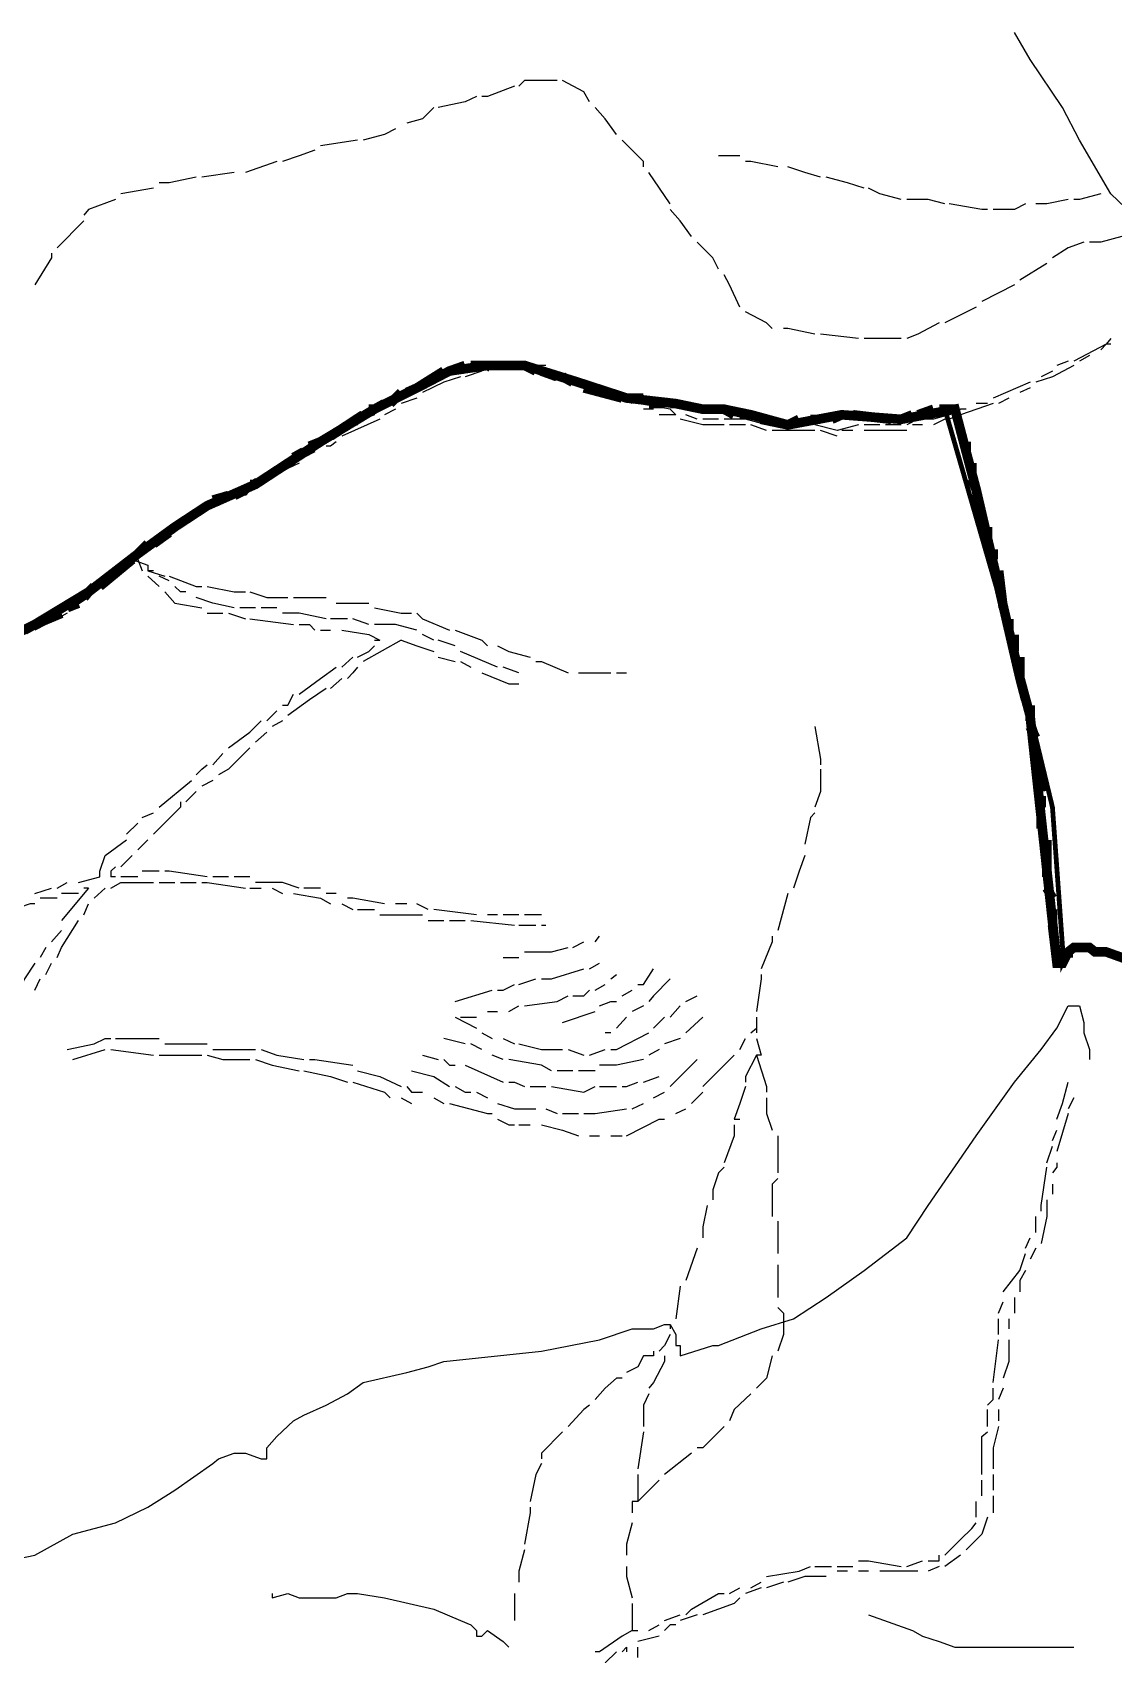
# Model space of a CAD drawing. Header units: millimetres. Extents: x -3588 to 75209, y -3737 to 38254.
# Drawn here: x 18813.9 to 19086.1, y 34554.5 to 34962.8 of the extents above; entities that cross this region are included whole.
import ezdxf

# ---------------------------------------------------------------- set-up
doc = ezdxf.new("R2010")
doc.units = ezdxf.units.MM
doc.layers.add('P', color=253, linetype='Continuous')

msp = doc.modelspace()

# ---------------------------------------------------------------- linework, layer by layer
at = {"layer": 'P'}
for points in [[(19093.609, 34912.847), (19091.065, 34916.8), (19085.416, 34922.161), (19077.51, 34935.716), (19073.285, 34943.91), (19065.091, 34956.041), (19061.138, 34962.811)], [(18935.237, 34949.272), (18928.467, 34946.727), (18927.059, 34946.727)], [(18945.975, 34950.68), (18937.781, 34950.68), (18936.373, 34949.272)], [(18954.153, 34945.319), (18952.745, 34947.863), (18947.384, 34950.68)], [(18925.651, 34946.727), (18922.818, 34945.319), (18916.048, 34943.91)], [(18914.912, 34943.91), (18912.095, 34941.078), (18908.142, 34939.957)], [(18960.939, 34937.125), (18958.106, 34941.078), (18955.561, 34943.91)], [(18905.326, 34938.549), (18902.493, 34937.125), (18897.132, 34935.716)], [(18885.001, 34933.172), (18881.048, 34931.764), (18876.807, 34930.355)], [(18895.724, 34935.716), (18886.409, 34934.308)], [(18967.708, 34928.947), (18967.708, 34930.355), (18962.347, 34935.716)], [(18991.986, 34931.764), (18986.625, 34931.764)], [(18875.399, 34930.355), (18867.493, 34927.539)], [(19001.588, 34928.947), (18994.803, 34930.355), (18993.394, 34930.355)], [(19012.311, 34926.402), (19008.358, 34927.539), (19004.117, 34928.947)], [(18844.352, 34923.586), (18836.158, 34922.161)], [(18855.074, 34926.402), (18848.305, 34924.994), (18845.76, 34924.994)], [(18864.676, 34927.539), (18856.482, 34926.402)], [(18974.478, 34919.633), (18969.117, 34927.539)], [(19023.321, 34923.586), (19019.08, 34924.994), (19013.719, 34926.402)], [(19032.635, 34920.753), (19027.274, 34922.161), (19024.441, 34923.586)], [(18834.749, 34920.753), (18827.98, 34918.224), (18826.844, 34916.8)], [(19043.646, 34919.633), (19039.405, 34920.753), (19034.044, 34920.753)], [(19054.368, 34918.224), (19052.96, 34918.224), (19044.766, 34919.633)], [(19063.971, 34919.633), (19061.138, 34918.224), (19055.777, 34918.224)], [(19074.693, 34920.753), (19069.332, 34919.633), (19066.515, 34919.633)], [(19082.887, 34922.161), (19077.51, 34920.753), (19076.101, 34920.753)], [(18826.844, 34915.392), (18820.074, 34908.622)], [(18979.839, 34911.439), (18977.022, 34915.392), (18974.478, 34918.224)], [(19089.657, 34911.439), (19088.248, 34911.439), (19082.887, 34910.031), (19080.054, 34910.031)], [(18818.666, 34907.214), (18818.666, 34906.078), (18814.425, 34899.308)], [(18986.625, 34903.261), (18985.216, 34906.078), (18981.263, 34910.031)], [(19078.646, 34910.031), (19074.693, 34908.622), (19070.74, 34906.078)], [(19069.332, 34904.669), (19062.562, 34900.428)], [(18991.986, 34893.659), (18989.441, 34899.308), (18988.033, 34901.837)], [(19061.138, 34899.308), (19052.96, 34895.067)], [(19000.164, 34888.297), (18998.755, 34889.706), (18993.394, 34892.522)], [(19051.552, 34893.659), (19043.646, 34889.706)], [(19010.902, 34886.889), (19004.117, 34888.297), (19002.996, 34888.297)], [(19021.913, 34885.753), (19012.311, 34886.889)], [(19042.238, 34889.706), (19036.86, 34886.889), (19034.044, 34885.753)], [(19032.635, 34885.753), (19023.321, 34885.753)], [(19085.416, 34885.753), (19084.295, 34884.345), (19076.101, 34880.104)], [(19085.416, 34884.345), (19084.295, 34884.345), (19082.887, 34882.936)], [(18932.42, 34878.983), (18929.603, 34878.983), (18925.651, 34878.983), (18921.698, 34877.575)], [(18931.012, 34878.983), (18929.603, 34878.983), (18928.467, 34877.575)], [(18937.781, 34878.983), (18933.828, 34878.983)], [(18943.143, 34876.151), (18939.19, 34877.575), (18933.828, 34878.983)], [(18943.143, 34878.983), (18939.19, 34878.983)], [(19076.101, 34878.983), (19070.74, 34876.151), (19066.515, 34874.742)], [(19074.693, 34880.104), (19071.876, 34878.983)], [(19080.054, 34881.512), (19077.51, 34880.104)], [(18921.698, 34876.151), (18917.457, 34874.742), (18912.095, 34872.198)], [(18914.912, 34874.742), (18912.095, 34873.334)], [(18920.289, 34877.575), (18917.457, 34876.151)], [(18927.059, 34877.575), (18922.818, 34876.151)], [(18954.153, 34874.742), (18949.928, 34876.151), (18944.567, 34877.575)], [(18948.792, 34874.742), (18945.975, 34876.151)], [(18954.153, 34873.334), (18949.928, 34874.742)], [(19065.091, 34874.742), (19055.777, 34870.789)], [(19070.74, 34877.575), (19067.924, 34876.151)], [(18910.687, 34872.198), (18901.373, 34867.973)], [(18910.687, 34870.789), (18906.734, 34869.381)], [(18964.892, 34869.381), (18955.561, 34873.334)], [(18959.514, 34872.198), (18956.698, 34873.334)], [(18964.892, 34870.789), (18960.939, 34872.198)], [(19059.73, 34870.789), (19057.185, 34869.381)], [(19065.091, 34873.334), (19062.562, 34872.198)], [(18899.965, 34866.564), (18897.132, 34865.428)], [(18905.326, 34867.973), (18902.493, 34866.564)], [(18975.886, 34866.564), (18974.478, 34867.973), (18966.3, 34869.381)], [(18970.253, 34867.973), (18967.708, 34867.973)], [(18975.886, 34866.564), (18974.478, 34866.564), (18971.661, 34866.564)], [(18981.263, 34865.428), (18978.431, 34866.564)], [(19044.766, 34866.564), (19040.813, 34865.428), (19036.86, 34865.428), (19034.044, 34864.02)], [(19055.777, 34869.381), (19047.599, 34866.564), (19044.766, 34865.428)], [(19049.007, 34867.973), (19047.599, 34867.973), (19046.19, 34866.564)], [(19054.368, 34869.381), (19051.552, 34869.381)], [(18901.373, 34865.428), (18891.771, 34861.187)], [(18895.724, 34864.02), (18891.771, 34862.612)], [(18988.033, 34864.02), (18982.672, 34864.02), (18977.022, 34865.428)], [(18986.625, 34865.428), (18983.792, 34865.428), (18982.672, 34865.428)], [(18998.755, 34864.02), (18993.394, 34865.428), (18988.033, 34865.428)], [(18993.394, 34864.02), (18989.441, 34864.02)], [(18998.755, 34862.612), (18994.803, 34864.02)], [(19004.117, 34864.02), (19000.164, 34864.02)], [(19010.902, 34862.612), (19005.541, 34862.612), (19000.164, 34862.612)], [(19009.766, 34864.02), (19005.541, 34864.02)], [(19021.913, 34864.02), (19016.536, 34862.612), (19010.902, 34864.02)], [(19016.536, 34861.187), (19012.311, 34862.612)], [(19020.489, 34862.612), (19017.672, 34862.612)], [(19027.274, 34864.02), (19023.321, 34864.02)], [(19034.044, 34862.612), (19031.227, 34862.612), (19023.321, 34862.612)], [(19032.635, 34864.02), (19031.227, 34864.02), (19028.682, 34864.02)], [(19037.997, 34864.02), (19036.86, 34864.02), (19035.452, 34864.02)], [(19043.646, 34865.428), (19040.813, 34864.02)], [(18890.362, 34861.187), (18887.818, 34859.779), (18881.048, 34855.826)], [(18890.362, 34859.779), (18888.954, 34858.659), (18887.818, 34858.659)], [(18881.048, 34854.418), (18878.216, 34853.009), (18871.446, 34849.056)], [(18879.64, 34855.826), (18878.216, 34854.418), (18876.807, 34854.418)], [(18885.001, 34857.25), (18882.168, 34855.826)], [(18870.038, 34850.465), (18861.844, 34845.103)], [(18875.399, 34853.009), (18872.854, 34851.873)], [(18866.085, 34846.24), (18861.844, 34845.103)], [(18870.038, 34849.056), (18867.493, 34846.24)], [(18860.723, 34843.695), (18856.482, 34842.287), (18851.121, 34838.334)], [(18855.074, 34842.287), (18852.53, 34839.454)], [(18859.315, 34845.103), (18856.482, 34842.287)], [(18851.121, 34839.454), (18849.713, 34838.334), (18841.519, 34832.685)], [(18845.76, 34834.093), (18842.943, 34832.685)], [(18849.713, 34836.926), (18847.168, 34835.501)], [(18840.399, 34832.685), (18837.566, 34830.14)], [(18841.519, 34831.548), (18838.99, 34830.14)], [(18838.99, 34830.14), (18838.99, 34828.732)], [(18838.99, 34830.14), (18842.943, 34828.732), (18842.943, 34827.323)], [(18840.399, 34830.14), (18841.519, 34827.323)], [(18832.205, 34825.915), (18826.844, 34821.962), (18824.027, 34819.129)], [(18836.158, 34828.732), (18833.613, 34827.323)], [(18834.749, 34825.915), (18833.613, 34825.915)], [(18837.566, 34828.732), (18834.749, 34825.915)], [(18844.352, 34827.323), (18842.943, 34827.323)], [(18842.943, 34827.323), (18847.168, 34825.915)], [(18842.943, 34825.915), (18845.76, 34823.37)], [(18848.305, 34824.779), (18845.76, 34825.915)], [(18848.305, 34825.915), (18855.074, 34823.37), (18856.482, 34823.37)], [(18832.205, 34824.779), (18827.98, 34820.538), (18824.027, 34818.009)], [(18847.168, 34821.962), (18849.713, 34819.129), (18856.482, 34818.009)], [(18852.53, 34821.962), (18851.121, 34821.962), (18849.713, 34823.37)], [(18857.891, 34823.37), (18864.676, 34821.962), (18867.493, 34821.962)], [(18868.629, 34821.962), (18872.854, 34820.538), (18878.216, 34820.538)], [(18822.619, 34818.009), (18820.074, 34816.601)], [(18864.676, 34818.009), (18859.315, 34819.129), (18855.074, 34820.538)], [(18870.038, 34818.009), (18868.629, 34818.009), (18866.085, 34818.009)], [(18875.399, 34818.009), (18871.446, 34818.009)], [(18879.64, 34820.538), (18882.168, 34820.538), (18887.818, 34820.538)], [(18890.362, 34819.129), (18891.771, 34819.129), (18898.54, 34819.129)], [(18899.965, 34818.009), (18906.734, 34816.601), (18909.279, 34816.601)], [(18817.241, 34815.177), (18814.425, 34813.768)], [(18817.241, 34813.768), (18814.425, 34812.36)], [(18822.619, 34816.601), (18820.074, 34815.177)], [(18857.891, 34816.601), (18861.844, 34816.601)], [(18863.268, 34816.601), (18867.493, 34815.177)], [(18868.629, 34815.177), (18879.64, 34813.768)], [(18887.818, 34815.177), (18881.048, 34816.601), (18876.807, 34816.601)], [(18881.048, 34813.768), (18883.593, 34813.768), (18885.001, 34812.36)], [(18893.179, 34815.177), (18888.954, 34815.177)], [(18898.54, 34813.768), (18894.587, 34815.177)], [(18910.687, 34812.36), (18905.326, 34813.768), (18899.965, 34813.768)], [(18910.687, 34816.601), (18912.095, 34815.177), (18918.865, 34812.36)], [(18886.409, 34812.36), (18888.954, 34812.36)], [(18891.771, 34812.36), (18898.54, 34811.224), (18901.373, 34809.815)], [(18906.734, 34809.815), (18897.132, 34804.454)], [(18899.965, 34809.815), (18901.373, 34809.815)], [(18906.734, 34809.815), (18910.687, 34808.407), (18914.912, 34806.999)], [(18914.912, 34809.815), (18912.095, 34811.224)], [(18920.289, 34808.407), (18916.048, 34809.815)], [(18920.289, 34812.36), (18927.059, 34809.815), (18928.467, 34808.407)], [(18891.771, 34803.046), (18894.587, 34805.59)], [(18895.724, 34805.59), (18898.54, 34806.999), (18899.965, 34808.407)], [(18916.048, 34805.59), (18920.289, 34804.454)], [(18931.012, 34803.046), (18921.698, 34806.999)], [(18931.012, 34808.407), (18933.828, 34806.999), (18939.19, 34805.59)], [(18881.048, 34796.276), (18886.409, 34800.213), (18890.362, 34803.046)], [(18895.724, 34803.046), (18894.587, 34801.637), (18893.179, 34800.213)], [(18921.698, 34804.454), (18924.242, 34803.046)], [(18927.059, 34801.637), (18933.828, 34798.805), (18936.373, 34798.805)], [(18936.373, 34801.637), (18932.42, 34803.046)], [(18940.614, 34804.454), (18942.022, 34804.454), (18948.792, 34801.637)], [(18951.336, 34801.637), (18954.153, 34801.637), (18959.514, 34801.637)], [(18960.939, 34801.637), (18963.467, 34801.637)], [(18887.818, 34797.684), (18883.593, 34794.852), (18878.216, 34790.899)], [(18891.771, 34800.213), (18888.954, 34797.684)], [(18876.807, 34793.443), (18878.216, 34793.443), (18879.64, 34796.276)], [(18863.268, 34782.721), (18868.629, 34786.674), (18871.446, 34789.491)], [(18872.854, 34789.491), (18875.399, 34792.035)], [(18876.807, 34789.491), (18874.263, 34788.082)], [(18872.854, 34786.674), (18870.038, 34784.129)], [(19010.902, 34788.082), (19012.311, 34779.888), (19012.311, 34778.48)], [(18859.315, 34778.48), (18861.844, 34781.313)], [(18868.629, 34782.721), (18863.268, 34777.36), (18860.723, 34775.951)], [(18855.074, 34775.951), (18856.482, 34777.36), (18857.891, 34778.48)], [(19012.311, 34777.36), (19012.311, 34771.71), (19010.902, 34767.758)], [(18845.76, 34767.758), (18853.938, 34774.527)], [(18859.315, 34774.527), (18856.482, 34773.119)], [(18851.121, 34769.166), (18851.121, 34767.758), (18844.352, 34760.988)], [(18855.074, 34771.71), (18852.53, 34769.166)], [(18841.519, 34765.213), (18844.352, 34766.349)], [(19010.902, 34766.349), (19009.766, 34765.213), (19008.358, 34758.443)], [(18837.566, 34760.988), (18840.399, 34763.805)], [(18830.797, 34751.674), (18832.205, 34755.627), (18837.566, 34759.564)], [(18842.943, 34759.564), (18840.399, 34757.035)], [(18834.749, 34752.794), (18833.613, 34751.674)], [(18838.99, 34755.627), (18836.158, 34752.794)], [(19008.358, 34755.627), (19006.949, 34751.674)], [(18820.074, 34747.433), (18822.619, 34748.841)], [(18825.435, 34748.841), (18830.797, 34750.249), (18830.797, 34751.674)], [(18833.613, 34751.674), (18833.613, 34750.249)], [(18834.749, 34750.249), (18833.613, 34750.249)], [(18833.613, 34747.433), (18836.158, 34748.841), (18844.352, 34748.841)], [(18840.399, 34750.249), (18837.566, 34750.249), (18836.158, 34750.249)], [(18845.76, 34751.674), (18841.519, 34751.674)], [(18845.76, 34748.841), (18849.713, 34748.841)], [(18848.305, 34751.674), (18847.168, 34751.674)], [(18857.891, 34750.249), (18848.305, 34751.674)], [(18851.121, 34748.841), (18855.074, 34748.841)], [(18856.482, 34748.841), (18857.891, 34748.841), (18867.493, 34747.433)], [(18863.268, 34750.249), (18859.315, 34750.249)], [(18868.629, 34750.249), (18864.676, 34750.249)], [(18881.048, 34747.433), (18876.807, 34748.841), (18870.038, 34748.841)], [(19006.949, 34751.674), (19005.541, 34747.433)], [(18814.425, 34746.024), (18818.666, 34747.433)], [(18820.074, 34744.888), (18815.833, 34744.888)], [(18827.98, 34747.433), (18821.194, 34739.239)], [(18825.435, 34746.024), (18821.194, 34746.024)], [(18827.98, 34747.433), (18826.844, 34747.433)], [(18829.388, 34744.888), (18832.205, 34747.433)], [(18868.629, 34747.433), (18871.446, 34747.433)], [(18874.263, 34747.433), (18876.807, 34746.024)], [(18879.64, 34746.024), (18886.409, 34744.888), (18888.954, 34743.48)], [(18886.409, 34747.433), (18882.168, 34747.433)], [(18890.362, 34746.024), (18887.818, 34746.024)], [(18902.493, 34743.48), (18894.587, 34744.888), (18893.179, 34744.888)], [(19004.117, 34746.024), (19001.588, 34736.71)], [(18814.425, 34743.48), (18813.288, 34743.48), (18805.111, 34740.663)], [(18826.844, 34740.663), (18827.98, 34743.48)], [(18891.771, 34743.48), (18894.587, 34742.072)], [(18895.724, 34742.072), (18899.965, 34742.072)], [(18901.373, 34740.663), (18903.917, 34740.663), (18912.095, 34740.663)], [(18908.142, 34743.48), (18905.326, 34743.48)], [(18913.504, 34742.072), (18910.687, 34743.48)], [(18925.651, 34740.663), (18914.912, 34742.072)], [(18931.012, 34740.663), (18928.467, 34740.663)], [(18936.373, 34740.663), (18932.42, 34740.663)], [(18942.022, 34740.663), (18937.781, 34740.663)], [(18821.194, 34736.71), (18818.666, 34733.878)], [(18820.074, 34729.925), (18821.194, 34732.469), (18825.435, 34739.239)], [(18913.504, 34739.239), (18916.048, 34739.239), (18917.457, 34739.239)], [(18918.865, 34739.239), (18922.818, 34739.239)], [(18924.242, 34739.239), (18935.237, 34738.119)], [(18936.373, 34738.119), (18937.781, 34738.119), (18940.614, 34738.119)], [(18942.022, 34738.119), (18943.143, 34738.119)], [(18817.241, 34732.469), (18815.833, 34729.925)], [(18937.781, 34731.349), (18944.567, 34731.349), (18948.792, 34732.469)], [(18949.928, 34732.469), (18952.745, 34733.878)], [(18955.561, 34733.878), (18956.698, 34735.302)], [(19000.164, 34735.302), (19000.164, 34733.878), (18997.347, 34727.108)], [(18814.425, 34728.516), (18811.88, 34724.564), (18809.063, 34718.914)], [(18817.241, 34725.7), (18818.666, 34728.516)], [(18932.42, 34729.925), (18936.373, 34729.925)], [(18954.153, 34727.108), (18956.698, 34728.516)], [(18814.425, 34721.747), (18815.833, 34724.564)], [(18936.373, 34723.155), (18940.614, 34724.564)], [(18942.022, 34724.564), (18944.567, 34724.564), (18952.745, 34727.108)], [(18959.514, 34724.564), (18960.939, 34725.7)], [(18966.3, 34723.155), (18967.708, 34723.155), (18970.253, 34727.108)], [(18974.478, 34724.564), (18970.253, 34720.339), (18969.117, 34718.914)], [(18997.347, 34725.7), (18997.347, 34724.564), (18996.211, 34716.386)], [(18920.289, 34718.914), (18929.603, 34721.747)], [(18931.012, 34721.747), (18932.42, 34721.747), (18935.237, 34723.155)], [(18937.781, 34717.794), (18945.975, 34718.914), (18948.792, 34720.339)], [(18949.928, 34720.339), (18952.745, 34720.339), (18954.153, 34721.747)], [(18955.561, 34721.747), (18958.106, 34723.155)], [(18962.347, 34720.339), (18964.892, 34721.747)], [(18978.431, 34718.914), (18981.263, 34720.339)], [(18917.457, 34628.301), (18942.022, 34630.846), (18956.698, 34633.678), (18964.892, 34636.495), (18970.253, 34636.495), (18973.07, 34637.615), (18974.478, 34637.615), (18975.886, 34635.087), (18975.886, 34633.678), (18975.886, 34632.254), (18977.022, 34632.254), (18977.022, 34629.726), (18985.216, 34632.254), (18986.625, 34632.254), (18997.347, 34636.495), (19005.541, 34639.04), (19013.719, 34644.401), (19023.321, 34651.17), (19034.044, 34659.364), (19039.405, 34667.542), (19051.552, 34685.05), (19061.138, 34698.589), (19067.924, 34706.783), (19071.876, 34712.145), (19074.693, 34717.794), (19076.101, 34717.794), (19077.51, 34717.794), (19078.646, 34713.553), (19078.646, 34711.024), (19080.054, 34706.783), (19080.054, 34704.239)], [(18928.467, 34716.386), (18931.012, 34716.386)], [(18933.828, 34716.386), (18936.373, 34717.794)], [(18947.384, 34713.553), (18955.561, 34716.386)], [(18956.698, 34717.794), (18959.514, 34718.914), (18960.939, 34718.914)], [(18967.708, 34717.794), (18964.892, 34716.386)], [(18974.478, 34714.977), (18977.022, 34717.794)], [(18920.289, 34714.977), (18925.651, 34712.145)], [(18921.698, 34714.977), (18925.651, 34714.977)], [(18963.467, 34714.977), (18960.939, 34712.145)], [(18970.253, 34712.145), (18973.07, 34714.977)], [(18982.672, 34714.977), (18978.431, 34711.024)], [(18994.803, 34711.024), (18996.211, 34712.145)], [(18996.211, 34714.977), (18996.211, 34712.145)], [(18996.211, 34712.145), (18996.211, 34711.024)], [(18822.619, 34706.783), (18829.388, 34708.192), (18832.205, 34709.6), (18833.613, 34709.6)], [(18834.749, 34709.6), (18836.158, 34709.6), (18842.943, 34709.6), (18845.76, 34709.6)], [(18847.168, 34708.192), (18852.53, 34708.192), (18857.891, 34708.192)], [(18922.818, 34708.192), (18917.457, 34709.6)], [(18927.059, 34706.783), (18924.242, 34708.192)], [(18927.059, 34711.024), (18929.603, 34709.6)], [(18932.42, 34709.6), (18935.237, 34708.192)], [(18936.373, 34708.192), (18942.022, 34706.783), (18947.384, 34706.783)], [(18959.514, 34711.024), (18958.106, 34711.024)], [(18959.514, 34706.783), (18960.939, 34706.783), (18969.117, 34711.024)], [(18977.022, 34709.6), (18973.07, 34708.192)], [(18991.986, 34706.783), (18993.394, 34709.6)], [(18996.211, 34709.6), (18997.347, 34705.375), (18996.211, 34705.375)], [(18824.027, 34704.239), (18832.205, 34706.783)], [(18833.613, 34706.783), (18844.352, 34705.375)], [(18845.76, 34705.375), (18848.305, 34705.375), (18856.482, 34705.375)], [(18857.891, 34705.375), (18861.844, 34704.239)], [(18859.315, 34706.783), (18864.676, 34706.783), (18870.038, 34706.783)], [(18861.844, 34704.239), (18868.629, 34704.239)], [(18870.038, 34704.239), (18874.263, 34702.83), (18881.048, 34701.422)], [(18871.446, 34706.783), (18875.399, 34705.375), (18882.168, 34704.239)], [(18883.593, 34704.239), (18885.001, 34704.239), (18894.587, 34702.83)], [(18912.095, 34705.375), (18916.048, 34704.239)], [(18917.457, 34704.239), (18918.865, 34702.83), (18920.289, 34702.83)], [(18932.42, 34704.239), (18929.603, 34705.375)], [(18944.567, 34701.422), (18942.022, 34702.83), (18933.828, 34704.239)], [(18948.792, 34706.783), (18952.745, 34705.375)], [(18954.153, 34705.375), (18958.106, 34706.783)], [(18967.708, 34704.239), (18960.939, 34702.83), (18956.698, 34702.83)], [(18971.661, 34706.783), (18969.117, 34705.375)], [(18974.478, 34697.469), (18979.839, 34702.83), (18981.263, 34704.239)], [(18982.672, 34697.469), (18983.792, 34698.589), (18990.578, 34705.375)], [(18996.211, 34705.375), (18993.394, 34700.014), (18993.394, 34698.589)], [(18996.211, 34705.375), (18998.755, 34697.469), (18998.755, 34696.061)], [(18882.168, 34701.422), (18888.954, 34700.014), (18893.179, 34698.589)], [(18895.724, 34701.422), (18901.373, 34700.014), (18906.734, 34697.469)], [(18909.279, 34701.422), (18914.912, 34700.014), (18918.865, 34697.469)], [(18922.818, 34702.83), (18932.42, 34698.589)], [(18949.928, 34701.422), (18945.975, 34701.422)], [(18955.561, 34701.422), (18951.336, 34701.422)], [(18967.708, 34698.589), (18971.661, 34700.014)], [(18894.587, 34698.589), (18902.493, 34696.061), (18903.917, 34694.653)], [(18908.142, 34697.469), (18909.279, 34696.061)], [(18909.279, 34696.061), (18912.095, 34696.061)], [(18920.289, 34697.469), (18922.818, 34696.061), (18924.242, 34696.061)], [(18925.651, 34696.061), (18928.467, 34694.653)], [(18933.828, 34698.589), (18935.237, 34698.589), (18937.781, 34697.469)], [(18939.19, 34697.469), (18943.143, 34697.469)], [(18944.567, 34697.469), (18952.745, 34696.061), (18955.561, 34697.469)], [(18956.698, 34697.469), (18960.939, 34697.469)], [(18962.347, 34697.469), (18963.467, 34697.469), (18966.3, 34698.589)], [(18970.253, 34694.653), (18973.07, 34696.061)], [(18979.839, 34693.228), (18982.672, 34696.061)], [(18993.394, 34697.469), (18991.986, 34693.228), (18990.578, 34689.275), (18991.986, 34689.275)], [(19071.876, 34689.275), (19073.285, 34693.228), (19074.693, 34698.589)], [(18906.734, 34694.653), (18909.279, 34693.228)], [(18914.912, 34694.653), (18917.457, 34693.228)], [(18918.865, 34693.228), (18928.467, 34690.7), (18929.603, 34690.7)], [(18931.012, 34693.228), (18935.237, 34691.82), (18940.614, 34691.82)], [(18943.143, 34691.82), (18945.975, 34690.7)], [(18952.745, 34690.7), (18955.561, 34690.7), (18963.467, 34691.82)], [(18964.892, 34691.82), (18967.708, 34693.228)], [(18975.886, 34690.7), (18978.431, 34691.82)], [(18998.755, 34694.653), (18998.755, 34690.7), (19000.164, 34686.459)], [(19076.101, 34694.653), (19074.693, 34691.82)], [(18931.012, 34689.275), (18933.828, 34687.867), (18935.237, 34687.867)], [(18936.373, 34687.867), (18939.19, 34687.867)], [(18942.022, 34687.867), (18947.384, 34686.459), (18951.336, 34685.05)], [(18947.384, 34690.7), (18951.336, 34690.7)], [(18963.467, 34685.05), (18971.661, 34689.275), (18973.07, 34689.275)], [(18990.578, 34687.867), (18990.578, 34685.05), (18988.033, 34678.265)], [(19074.693, 34690.7), (19071.876, 34681.097)], [(18954.153, 34685.05), (18956.698, 34685.05)], [(18959.514, 34685.05), (18962.347, 34685.05)], [(19001.588, 34685.05), (19001.588, 34679.689), (19001.588, 34675.736)], [(19070.74, 34683.914), (19071.876, 34686.459)], [(19069.332, 34678.265), (19070.74, 34682.506)], [(18988.033, 34677.145), (18986.625, 34675.736), (18985.216, 34671.495), (18985.216, 34668.951)], [(19067.924, 34666.134), (19067.924, 34667.542), (19069.332, 34677.145)], [(19071.876, 34678.265), (19071.876, 34677.145), (19070.74, 34675.736)], [(19001.588, 34674.328), (19000.164, 34672.904), (19000.164, 34666.134), (19000.164, 34664.726)], [(19070.74, 34672.904), (19070.74, 34670.375)], [(18983.792, 34667.542), (18982.672, 34662.181), (18982.672, 34659.364)], [(19069.332, 34668.951), (19069.332, 34664.726), (19067.924, 34657.94)], [(19001.588, 34663.589), (19001.588, 34660.773), (19001.588, 34655.411)], [(19066.515, 34660.773), (19066.515, 34664.726)], [(19063.971, 34656.82), (19065.091, 34659.364)], [(18981.263, 34656.82), (18978.431, 34648.626)], [(19058.321, 34645.809), (19062.562, 34651.17), (19063.971, 34655.411)], [(19066.515, 34656.82), (19065.091, 34654.003)], [(19001.588, 34652.579), (19001.588, 34644.401)], [(19063.971, 34651.17), (19062.562, 34648.626)], [(18977.022, 34647.218), (18975.886, 34639.04)], [(19062.562, 34648.626), (19062.562, 34645.809)], [(19001.588, 34641.856), (19002.996, 34640.448), (19002.996, 34637.615)], [(19057.185, 34640.448), (19058.321, 34643.265)], [(19061.138, 34644.401), (19061.138, 34640.448)], [(19002.996, 34639.04), (19002.996, 34635.087), (19001.588, 34630.846)], [(19057.185, 34635.087), (19057.185, 34637.615), (19057.185, 34639.04)], [(19059.73, 34639.04), (19059.73, 34636.495)], [(18974.478, 34635.087), (18973.07, 34632.254)], [(18974.478, 34637.615), (18974.478, 34636.495)], [(19055.777, 34622.94), (19057.185, 34633.678)], [(19059.73, 34633.678), (19059.73, 34628.301), (19058.321, 34624.076)], [(18970.253, 34630.846), (18970.253, 34629.726), (18967.708, 34629.726), (18966.3, 34626.893), (18963.467, 34625.485)], [(18973.07, 34629.726), (18973.07, 34628.301), (18970.253, 34622.94), (18969.117, 34621.532)], [(18973.07, 34632.254), (18971.661, 34630.846)], [(19000.164, 34629.726), (18998.755, 34624.076), (18996.211, 34621.532)], [(18879.64, 34613.354), (18882.168, 34614.762), (18887.818, 34617.291), (18893.179, 34620.123), (18897.132, 34622.94), (18908.142, 34625.485)], [(18908.142, 34625.485), (18913.504, 34626.893), (18917.457, 34628.301)], [(18962.347, 34624.076), (18960.939, 34624.076), (18958.106, 34621.532), (18955.561, 34618.715)], [(19054.368, 34617.291), (19055.777, 34618.715), (19055.777, 34621.532)], [(19058.321, 34621.532), (19057.185, 34618.715)], [(18954.153, 34617.291), (18952.745, 34616.17), (18948.792, 34611.929)], [(18969.117, 34620.123), (18967.708, 34617.291), (18967.708, 34611.929)], [(18994.803, 34620.123), (18990.578, 34616.17), (18989.441, 34613.354)], [(18834.749, 34587.652), (18842.943, 34591.605), (18849.713, 34595.846), (18859.315, 34602.615), (18860.723, 34603.751), (18864.676, 34605.16), (18867.493, 34605.16), (18871.446, 34603.751), (18872.854, 34603.751), (18872.854, 34606.568), (18875.399, 34609.401), (18879.64, 34613.354)], [(19054.368, 34611.929), (19054.368, 34616.17)], [(19057.185, 34616.17), (19057.185, 34613.354)], [(18947.384, 34610.521), (18942.022, 34605.16), (18942.022, 34603.751)], [(18967.708, 34610.521), (18966.3, 34601.207)], [(18988.033, 34611.929), (18982.672, 34606.568), (18981.263, 34606.568)], [(19052.96, 34599.799), (19052.96, 34609.401), (19054.368, 34610.521)], [(19057.185, 34611.929), (19055.777, 34606.568), (19055.777, 34601.207)], [(18979.839, 34605.16), (18973.07, 34599.799)], [(18942.022, 34602.615), (18940.614, 34599.799), (18939.19, 34593.029)], [(18966.3, 34599.799), (18966.3, 34593.029)], [(18971.661, 34598.39), (18966.3, 34593.029)], [(19052.96, 34594.437), (19052.96, 34598.39)], [(19055.777, 34599.799), (19055.777, 34596.966), (19055.777, 34595.846)], [(18966.3, 34593.029), (18964.892, 34593.029), (18964.892, 34590.196)], [(19051.552, 34589.076), (19051.552, 34593.029)], [(19055.777, 34594.437), (19055.777, 34590.196)], [(18641.105, 34582.29), (18646.466, 34586.243), (18653.235, 34589.076), (18662.838, 34591.605), (18673.56, 34591.605), (18685.707, 34591.605), (18699.246, 34589.076), (18711.393, 34587.652), (18738.487, 34580.882), (18761.644, 34575.521), (18769.822, 34575.521), (18783.378, 34576.641), (18785.906, 34576.641), (18792.964, 34576.641), (18800.87, 34578.066), (18807.655, 34578.066), (18814.425, 34579.474), (18824.027, 34584.835), (18834.749, 34587.652)], [(18939.19, 34591.605), (18939.19, 34590.196), (18937.781, 34582.29)], [(19054.368, 34589.076), (19052.96, 34584.835), (19049.007, 34580.882)], [(18964.892, 34587.652), (18963.467, 34582.29), (18963.467, 34579.474)], [(19043.646, 34579.474), (19047.599, 34583.427), (19050.415, 34586.243), (19051.552, 34587.652)], [(18937.781, 34580.882), (18936.373, 34575.521), (18936.373, 34572.704)], [(18963.467, 34576.641), (18963.467, 34574.113), (18964.892, 34568.751)], [(18998.755, 34574.113), (19006.949, 34575.521), (19009.766, 34576.641)], [(19010.902, 34576.641), (19015.127, 34576.641)], [(19016.536, 34576.641), (19017.672, 34576.641), (19020.489, 34576.641)], [(19021.913, 34578.066), (19024.441, 34578.066), (19032.635, 34576.641)], [(19034.044, 34576.641), (19037.997, 34578.066)], [(19039.405, 34578.066), (19042.238, 34578.066), (19042.238, 34579.474)], [(19042.238, 34576.641), (19039.405, 34575.521)], [(19047.599, 34579.474), (19043.646, 34576.641)], [(18994.803, 34571.28), (18997.347, 34572.704)], [(19002.996, 34572.704), (18998.755, 34571.28)], [(19013.719, 34574.113), (19008.358, 34574.113), (19004.117, 34572.704)], [(19019.08, 34575.521), (19017.672, 34575.521), (19016.536, 34575.521)], [(19024.441, 34575.521), (19021.913, 34575.521)], [(19036.86, 34575.521), (19027.274, 34575.521)], [(18874.263, 34569.872), (18874.263, 34568.751), (18878.216, 34569.872), (18881.048, 34568.751), (18885.001, 34568.751), (18890.362, 34568.751), (18893.179, 34569.872), (18895.724, 34569.872), (18902.493, 34568.751), (18914.912, 34565.919), (18921.698, 34563.102), (18924.242, 34561.966), (18925.651, 34560.557), (18925.651, 34559.149), (18927.059, 34559.149), (18928.467, 34560.557), (18932.42, 34557.741), (18933.828, 34556.316)], [(18935.237, 34569.872), (18935.237, 34567.327), (18935.237, 34563.102)], [(18978.431, 34564.51), (18979.839, 34565.919), (18986.625, 34569.872), (18988.033, 34569.872)], [(18991.986, 34568.751), (18990.578, 34567.327), (18982.672, 34564.51)], [(18989.441, 34569.872), (18991.986, 34571.28)], [(18997.347, 34571.28), (18993.394, 34569.872)], [(18964.892, 34567.327), (18964.892, 34560.557)], [(18973.07, 34563.102), (18977.022, 34564.51)], [(18981.263, 34564.51), (18977.022, 34563.102)], [(19024.441, 34564.51), (19035.452, 34560.557), (19037.997, 34559.149), (19042.238, 34557.741), (19046.19, 34556.316)], [(18964.892, 34560.557), (18962.347, 34559.149), (18956.698, 34555.196), (18955.561, 34555.196)], [(18964.892, 34560.557), (18966.3, 34560.557)], [(18969.117, 34560.557), (18971.661, 34561.966)], [(18975.886, 34561.966), (18974.478, 34561.966), (18973.07, 34560.557)], [(18963.467, 34556.316), (18962.347, 34555.196)], [(18963.467, 34556.316), (18963.467, 34555.196)], [(18971.661, 34559.149), (18966.3, 34557.741)], [(18966.3, 34553.788), (18966.3, 34556.316)], [(19046.19, 34556.316), (19076.101, 34556.316)], [(18960.939, 34555.196), (18958.106, 34552.38)]]:
    msp.add_lwpolyline(points, dxfattribs=at)
for points, const_width in [([(18800.87, 34806.999), (18814.425, 34813.768), (18827.98, 34821.962), (18840.399, 34831.548), (18849.713, 34838.334), (18857.891, 34843.695), (18870.038, 34849.056), (18886.409, 34859.779), (18899.965, 34867.973), (18910.687, 34873.334), (18918.865, 34877.575), (18928.467, 34878.983), (18937.781, 34878.983), (18951.336, 34874.742), (18963.467, 34870.789), (18975.886, 34869.381), (18982.672, 34867.973), (18988.033, 34867.973), (18994.803, 34866.564), (19004.117, 34864.02), (19017.672, 34866.564), (19032.635, 34865.428), (19046.19, 34867.973), (19049.007, 34857.25), (19051.552, 34847.648), (19062.562, 34800.213), (19065.091, 34790.899), (19071.876, 34728.516), (19073.285, 34728.516), (19074.693, 34731.349), (19076.101, 34732.469), (19077.51, 34732.469), (19078.646, 34732.469), (19080.054, 34732.469), (19081.463, 34731.349), (19084.295, 34731.349), (19088.248, 34729.925)], 2.417), ([(18800.87, 34806.999), (18814.425, 34813.768), (18827.98, 34821.962), (18840.399, 34831.548), (18849.713, 34838.334), (18857.891, 34843.695), (18870.038, 34849.056), (18886.409, 34859.779), (18899.965, 34867.973), (18910.687, 34873.334), (18918.865, 34877.575), (18928.467, 34878.983), (18937.781, 34878.983), (18951.336, 34874.742), (18963.467, 34870.789), (18975.886, 34869.381), (18982.672, 34867.973), (18988.033, 34867.973), (18994.803, 34866.564), (19004.117, 34864.02), (19017.672, 34866.564), (19032.635, 34865.428), (19043.646, 34867.973), (19059.73, 34812.36), (19062.562, 34800.213), (19065.091, 34790.899), (19066.515, 34786.674), (19066.515, 34785.266), (19070.74, 34767.758), (19073.285, 34732.469), (19073.285, 34728.516), (19074.693, 34731.349), (19076.101, 34732.469), (19077.51, 34732.469), (19078.646, 34732.469), (19080.054, 34732.469), (19081.463, 34731.349), (19084.295, 34731.349), (19088.248, 34729.925)], 1.2), ([(18908.142, 34872.198), (18910.687, 34873.334), (18917.457, 34877.575)], 2.417), ([(18918.865, 34877.575), (18922.818, 34878.983)], 2.417), ([(18924.242, 34878.983), (18928.467, 34878.983)], 2.417), ([(18929.603, 34878.983), (18937.781, 34878.983), (18940.614, 34877.575)], 2.417), ([(18942.022, 34877.575), (18945.975, 34876.151)], 2.417), ([(18947.384, 34876.151), (18949.928, 34874.742)], 2.417), ([(18952.745, 34873.334), (18962.347, 34870.789)], 2.417), ([(18898.54, 34867.973), (18899.965, 34867.973), (18902.493, 34869.381)], 2.417), ([(18903.917, 34869.381), (18906.734, 34872.198)], 2.417), ([(18963.467, 34870.789), (18967.708, 34870.789)], 2.417), ([(18969.117, 34869.381), (18973.07, 34869.381)], 2.417), ([(18974.478, 34869.381), (18975.886, 34869.381), (18982.672, 34867.973), (18985.216, 34867.973)], 2.417), ([(18888.954, 34861.187), (18897.132, 34866.564)], 2.417), ([(18986.625, 34867.973), (18988.033, 34867.973), (18990.578, 34866.564)], 2.417), ([(18991.986, 34866.564), (18994.803, 34866.564)], 2.417), ([(18997.347, 34865.428), (19004.117, 34864.02), (19006.949, 34865.428)], 2.417), ([(19009.766, 34865.428), (19012.311, 34865.428)], 2.417), ([(19015.127, 34865.428), (19017.672, 34866.564)], 2.417), ([(19020.489, 34866.564), (19030.091, 34865.428)], 2.417), ([(19032.635, 34865.428), (19035.452, 34866.564)], 2.417), ([(19036.86, 34866.564), (19040.813, 34867.973)], 2.417), ([(19042.238, 34867.973), (19046.19, 34867.973), (19047.599, 34862.612)], 2.417), ([(18879.64, 34855.826), (18882.168, 34857.25)], 2.417), ([(18883.593, 34858.659), (18886.409, 34859.779)], 2.417), ([(19049.007, 34859.779), (19049.007, 34857.25)], 2.417), ([(18868.629, 34849.056), (18870.038, 34849.056), (18878.216, 34854.418)], 2.417), ([(19050.415, 34854.418), (19050.415, 34851.873)], 2.417), ([(19050.415, 34850.465), (19051.552, 34847.648), (19052.96, 34839.454)], 2.417), ([(18859.315, 34845.103), (18863.268, 34846.24)], 2.417), ([(18864.676, 34846.24), (18867.493, 34847.648)], 2.417), ([(18849.713, 34838.334), (18857.891, 34843.695)], 2.417), ([(18844.352, 34834.093), (18848.305, 34836.926)], 2.417), ([(19054.368, 34838.334), (19054.368, 34834.093)], 2.417), ([(18840.399, 34831.548), (18842.943, 34834.093)], 2.417), ([(19055.777, 34832.685), (19055.777, 34830.14)], 2.417), ([(18830.797, 34823.37), (18838.99, 34830.14)], 2.417), ([(19057.185, 34827.323), (19058.321, 34818.009)], 2.417), ([(18826.844, 34820.538), (18827.98, 34821.962), (18829.388, 34823.37)], 2.417), ([(18811.88, 34812.36), (18814.425, 34813.768), (18821.194, 34816.601)], 2.417), ([(18822.619, 34818.009), (18825.435, 34819.129)], 2.417), ([(19059.73, 34815.177), (19059.73, 34812.36)], 2.417), ([(19061.138, 34811.224), (19061.138, 34806.999)], 2.417), ([(19062.562, 34805.59), (19062.562, 34800.213), (19063.971, 34794.852)], 2.417), ([(19065.091, 34793.443), (19065.091, 34790.899), (19065.091, 34789.491)], 2.417), ([(19065.091, 34788.082), (19066.515, 34785.266)], 2.417), ([(19066.515, 34782.721), (19067.924, 34771.71)], 2.417), ([(19067.924, 34770.574), (19067.924, 34767.758)], 2.417), ([(19067.924, 34765.213), (19067.924, 34762.396)], 2.417), ([(19069.332, 34759.564), (19069.332, 34750.249)], 2.417), ([(19069.332, 34747.433), (19070.74, 34744.888)], 2.417), ([(19070.74, 34742.072), (19070.74, 34739.239)], 2.417), ([(19070.74, 34738.119), (19071.876, 34728.516), (19073.285, 34728.516)], 2.417), ([(19074.693, 34729.925), (19074.693, 34731.349), (19076.101, 34732.469)], 2.417), ([(19077.51, 34732.469), (19078.646, 34732.469), (19080.054, 34732.469), (19081.463, 34731.349)], 2.417), ([(19082.887, 34731.349), (19084.295, 34731.349), (19088.248, 34729.925), (19091.065, 34731.349), (19093.609, 34731.349)], 2.417)]:
    msp.add_lwpolyline(points, dxfattribs=dict(at, const_width=const_width))

doc.saveas('drawing.dxf')
